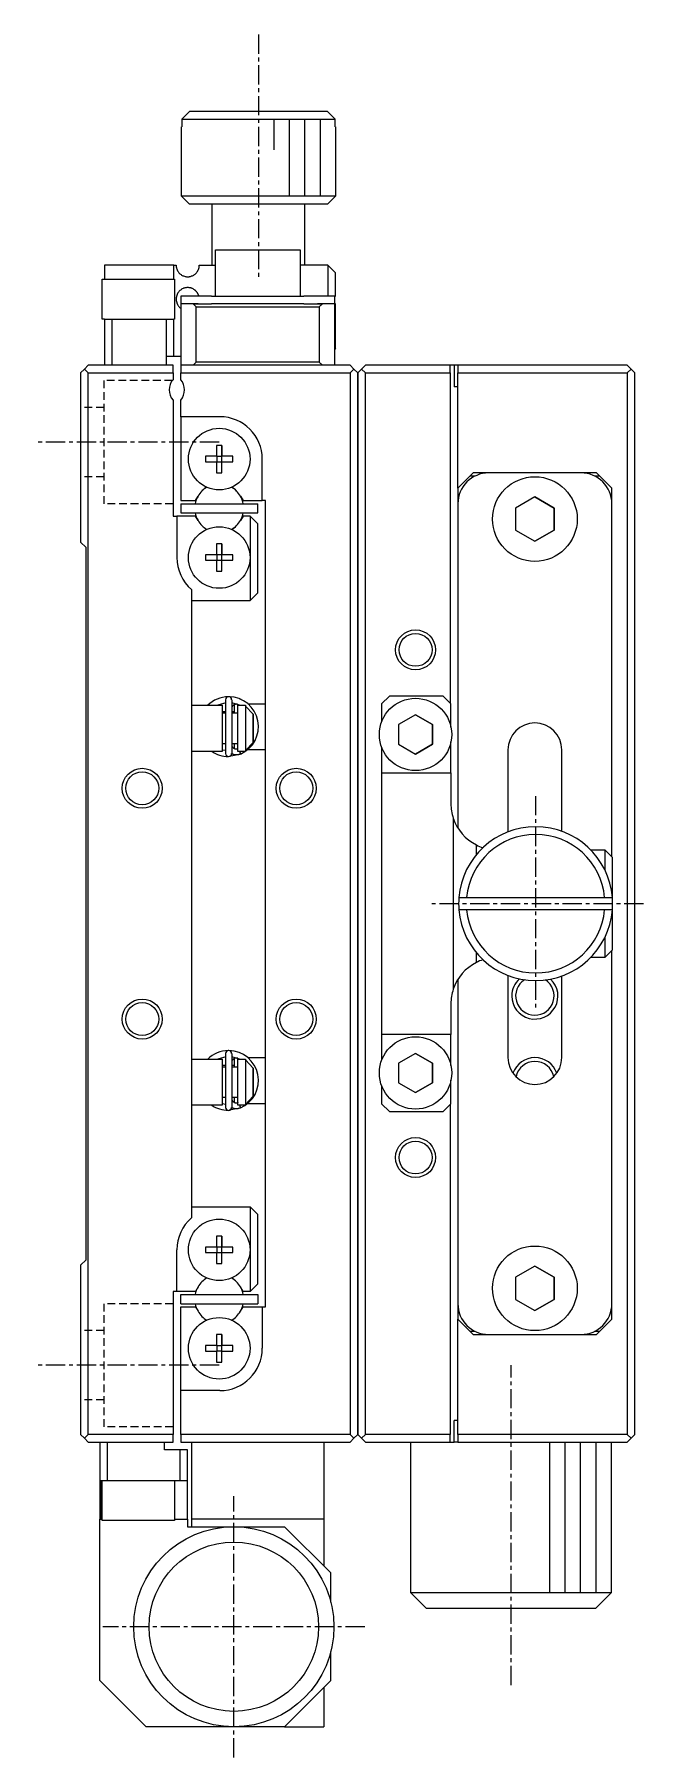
# Model space of a CAD drawing. Extents: x -21 to 335, y 10 to 258.
# Drawn here: x 107.4 to 146.9, y 93.5 to 205.5 of the extents above; entities that cross this region are included whole.
import ezdxf

# ---------------------------------------------------------------- set-up
doc = ezdxf.new("R2010")
doc.units = 0
doc.linetypes.add('CENTER', pattern=[2, 1.25, -0.25, 0.25, -0.25])
doc.linetypes.add('DASHED', pattern=[0.75, 0.5, -0.25])
doc.layers.get('0').update_dxf_attribs({"linetype": 'CONTINUOUS'})
doc.layers.add('CENTER', color=1, linetype='CENTER')

msp = doc.modelspace()

# ---------------------------------------------------------------- linework, layer by layer
at = {"color": 7, "linetype": 'CONTINUOUS'}
for p, q in [((117.43, 200.5), (116.93, 200)), ((126.4, 200.5), (117.43, 200.5)), ((126.9, 200), (126.4, 200.5)), ((116.93, 199.5), (116.91, 199.5)), ((116.91, 195), (116.91, 199.5)), ((116.93, 200), (126.9, 200)), ((116.93, 200), (116.93, 199.5)), ((126.9, 199.5), (126.9, 200)), ((126.91, 199.5), (126.9, 199.5)), ((126.91, 199.5), (126.91, 195)), ((126.91, 195), (116.91, 195)), ((117.41, 194.5), (116.91, 195)), ((126.91, 195), (126.41, 194.5)), ((117.41, 194.5), (126.41, 194.5)), ((118.91, 190.5), (118.91, 194.5)), ((124.91, 194.5), (124.91, 190.5)), ((116.41, 190.5), (111.91, 190.5)), ((111.91, 190.5), (111.91, 189.6)), ((116.41, 189.6), (116.41, 190.5)), ((116.41, 190.5), (116.56, 190.5)), ((116.56, 190.5), (116.56, 190.49)), ((116.56, 190.49), (116.57, 190.48)), ((116.57, 190.48), (116.57, 190.46)), ((116.57, 190.46), (116.57, 190.45)), ((116.57, 190.45), (116.57, 190.44)), ((116.57, 190.44), (116.57, 190.43)), ((116.57, 190.43), (116.57, 190.42)), ((116.57, 190.42), (116.57, 190.41)), ((116.57, 190.41), (116.57, 190.39)), ((118.06, 190.5), (119.11, 190.5)), ((118.06, 190.47), (118.06, 190.5)), ((118.06, 190.43), (118.06, 190.47)), ((118.06, 190.4), (118.06, 190.43)), ((119.11, 191.5), (124.61, 191.5)), ((119.11, 188.5), (119.11, 191.5)), ((124.61, 191.5), (124.61, 188.5)), ((126.41, 190.5), (124.61, 190.5)), ((126.41, 190.5), (126.91, 190)), ((126.41, 190.5), (126.41, 188.5)), ((111.76, 189.6), (116.46, 189.6)), ((111.76, 187), (111.76, 189.6)), ((116.46, 189.6), (116.46, 187)), ((116.57, 190.39), (116.57, 190.38)), ((116.57, 190.38), (116.58, 190.36)), ((116.58, 190.36), (116.58, 190.35)), ((116.58, 190.35), (116.58, 190.33)), ((116.58, 190.33), (116.59, 190.31)), ((116.59, 190.31), (116.59, 190.3)), ((116.59, 190.3), (116.6, 190.27)), ((116.6, 190.27), (116.61, 190.25)), ((116.61, 190.25), (116.62, 190.23)), ((116.62, 190.23), (116.62, 190.21)), ((116.62, 190.21), (116.64, 190.18)), ((116.64, 190.18), (116.65, 190.15)), ((116.65, 190.15), (116.66, 190.13)), ((116.66, 190.13), (116.69, 190.09)), ((116.69, 190.09), (116.72, 190.05)), ((116.72, 190.05), (116.74, 190.01)), ((116.74, 190.01), (116.77, 189.98)), ((116.77, 189.98), (116.81, 189.95)), ((116.81, 189.95), (116.84, 189.92)), ((116.84, 189.92), (116.88, 189.89)), ((116.88, 189.89), (116.92, 189.86)), ((116.92, 189.86), (116.96, 189.84)), ((116.96, 189.84), (117, 189.82)), ((117, 189.82), (117.05, 189.8)), ((117.05, 189.8), (117.1, 189.78)), ((117.1, 189.78), (117.15, 189.77)), ((117.15, 189.77), (117.2, 189.76)), ((117.2, 189.76), (117.24, 189.75)), ((117.24, 189.75), (117.28, 189.75)), ((117.28, 189.75), (117.31, 189.75)), ((117.31, 189.75), (117.35, 189.75)), ((117.35, 189.75), (117.4, 189.75)), ((117.4, 189.75), (117.44, 189.76)), ((117.44, 189.76), (117.47, 189.77)), ((117.47, 189.77), (117.5, 189.77)), ((117.5, 189.77), (117.53, 189.78)), ((117.53, 189.78), (117.55, 189.79)), ((117.55, 189.79), (117.57, 189.8)), ((117.57, 189.8), (117.6, 189.81)), ((117.6, 189.81), (117.63, 189.82)), ((117.63, 189.82), (117.66, 189.83)), ((117.66, 189.83), (117.68, 189.85)), ((117.68, 189.85), (117.71, 189.86)), ((117.71, 189.86), (117.74, 189.88)), ((117.74, 189.88), (117.76, 189.9)), ((117.76, 189.9), (117.79, 189.92)), ((117.79, 189.92), (117.81, 189.94)), ((117.81, 189.94), (117.83, 189.95)), ((117.83, 189.95), (117.85, 189.97)), ((117.85, 189.97), (117.87, 189.99)), ((117.87, 189.99), (117.89, 190.01)), ((117.89, 190.01), (117.91, 190.04)), ((117.91, 190.04), (117.93, 190.07)), ((117.93, 190.07), (117.94, 190.09)), ((117.94, 190.09), (117.96, 190.11)), ((117.96, 190.11), (117.97, 190.13)), ((117.97, 190.13), (117.98, 190.15)), ((117.98, 190.15), (117.99, 190.17)), ((117.99, 190.17), (118, 190.19)), ((118, 190.19), (118.01, 190.22)), ((118.01, 190.22), (118.02, 190.24)), ((118.02, 190.24), (118.03, 190.27)), ((118.03, 190.27), (118.04, 190.29)), ((118.04, 190.32), (118.05, 190.34)), ((118.04, 190.29), (118.04, 190.32)), ((118.05, 190.36), (118.06, 190.4)), ((118.05, 190.34), (118.05, 190.36)), ((126.91, 188.5), (126.91, 190)), ((116.57, 188.32), (116.56, 188.31)), ((116.56, 188.31), (116.56, 188.3)), ((116.56, 188.3), (116.56, 188.29)), ((116.56, 188.29), (116.57, 188.28)), ((116.58, 188.43), (116.57, 188.41)), ((116.57, 188.41), (116.57, 188.4)), ((116.57, 188.4), (116.57, 188.38)), ((116.57, 188.38), (116.57, 188.37)), ((116.57, 188.37), (116.57, 188.36)), ((116.57, 188.36), (116.57, 188.35)), ((116.57, 188.35), (116.57, 188.34)), ((116.57, 188.34), (116.57, 188.32)), ((116.57, 188.28), (116.57, 188.26)), ((116.57, 188.26), (116.57, 188.25)), ((116.57, 188.25), (116.57, 188.24)), ((116.57, 188.24), (116.57, 188.22)), ((116.57, 188.22), (116.57, 188.21)), ((116.57, 188.21), (116.57, 188.2)), ((116.57, 188.2), (116.57, 188.18)), ((116.57, 188.18), (116.58, 188.16)), ((116.59, 188.48), (116.58, 188.47)), ((116.58, 188.47), (116.58, 188.45)), ((116.58, 188.45), (116.58, 188.44)), ((116.58, 188.44), (116.58, 188.43)), ((116.6, 188.52), (116.59, 188.5)), ((116.59, 188.5), (116.59, 188.48)), ((116.61, 188.55), (116.6, 188.52)), ((116.62, 188.57), (116.61, 188.55)), ((116.63, 188.61), (116.62, 188.59)), ((116.62, 188.59), (116.62, 188.57)), ((116.65, 188.64), (116.63, 188.61)), ((116.66, 188.67), (116.65, 188.64)), ((116.68, 188.7), (116.66, 188.67)), ((116.7, 188.73), (116.68, 188.7)), ((116.73, 188.77), (116.7, 188.73)), ((116.77, 188.81), (116.73, 188.77)), ((116.8, 188.85), (116.77, 188.81)), ((116.84, 188.88), (116.8, 188.85)), ((116.88, 188.91), (116.84, 188.88)), ((116.86, 188.5), (116.86, 188)), ((118.86, 188.5), (116.86, 188.5)), ((116.92, 188.94), (116.88, 188.91)), ((116.96, 188.96), (116.92, 188.94)), ((117.01, 188.99), (116.96, 188.96)), ((117.05, 189), (117.01, 188.99)), ((117.09, 189.01), (117.05, 189)), ((117.13, 189.03), (117.09, 189.01)), ((117.17, 189.04), (117.13, 189.03)), ((117.21, 189.04), (117.17, 189.04)), ((117.25, 189.05), (117.21, 189.04)), ((117.29, 189.05), (117.25, 189.05)), ((117.34, 189.05), (117.29, 189.05)), ((117.37, 189.05), (117.34, 189.05)), ((117.4, 189.04), (117.37, 189.05)), ((117.44, 189.04), (117.4, 189.04)), ((117.48, 189.03), (117.44, 189.04)), ((117.51, 189.02), (117.48, 189.03)), ((117.55, 189.01), (117.51, 189.02)), ((117.58, 189), (117.55, 189.01)), ((117.61, 188.99), (117.58, 189)), ((117.63, 188.98), (117.61, 188.99)), ((117.66, 188.97), (117.63, 188.98)), ((117.69, 188.95), (117.66, 188.97)), ((117.72, 188.93), (117.69, 188.95)), ((117.75, 188.91), (117.72, 188.93)), ((117.77, 188.89), (117.75, 188.91)), ((117.79, 188.88), (117.77, 188.89)), ((117.81, 188.86), (117.79, 188.88)), ((117.83, 188.84), (117.81, 188.86)), ((117.85, 188.83), (117.83, 188.84)), ((117.87, 188.8), (117.85, 188.83)), ((117.9, 188.77), (117.87, 188.8)), ((117.91, 188.75), (117.9, 188.77)), ((117.93, 188.73), (117.91, 188.75)), ((117.94, 188.71), (117.93, 188.73)), ((117.96, 188.69), (117.94, 188.71)), ((117.97, 188.67), (117.96, 188.69)), ((117.98, 188.64), (117.97, 188.67)), ((117.99, 188.62), (117.98, 188.64)), ((118, 188.6), (117.99, 188.62)), ((118.01, 188.58), (118, 188.6)), ((118.02, 188.55), (118.01, 188.58)), ((118.03, 188.53), (118.02, 188.55)), ((118.04, 188.5), (118.03, 188.53)), ((118.86, 188.5), (124.86, 188.5)), ((126.86, 188.5), (124.86, 188.5)), ((126.86, 188), (126.86, 188.5)), ((126.86, 188.5), (126.91, 188.5)), ((116.58, 188.16), (116.58, 188.14)), ((116.58, 188.14), (116.59, 188.12)), ((116.59, 188.12), (116.59, 188.1)), ((116.59, 188.1), (116.6, 188.09)), ((116.6, 188.09), (116.6, 188.06)), ((116.6, 188.06), (116.61, 188.04)), ((116.61, 188.04), (116.62, 188.01)), ((116.62, 188.01), (116.63, 187.99)), ((116.63, 187.99), (116.65, 187.96)), ((116.65, 187.96), (116.66, 187.94)), ((116.66, 187.94), (116.68, 187.91)), ((116.68, 187.91), (116.7, 187.88)), ((116.7, 187.88), (116.72, 187.84)), ((116.72, 187.84), (116.76, 187.8)), ((116.76, 187.8), (116.79, 187.76)), ((116.79, 187.76), (116.83, 187.73)), ((116.83, 187.73), (116.86, 187.7)), ((117.66, 188), (116.86, 188)), ((116.86, 188), (116.86, 184)), ((117.99, 188), (117.66, 188)), ((117.66, 188), (117.86, 187.8)), ((117.66, 188), (118, 188)), ((117.86, 187.8), (125.86, 187.8)), ((117.86, 184.2), (117.86, 187.8)), ((118, 188), (118.86, 188)), ((124.86, 188), (118.86, 188)), ((124.86, 188), (125.74, 188)), ((126.06, 188), (125.74, 188)), ((125.74, 188), (126.06, 188)), ((125.86, 187.8), (126.06, 188)), ((125.86, 187.8), (125.86, 184.2)), ((126.86, 188), (126.06, 188)), ((126.86, 184), (126.86, 188)), ((126.91, 188), (126.86, 188)), ((126.91, 185.1), (126.91, 188)), ((111.91, 187), (111.76, 187)), ((111.91, 187), (112.41, 187)), ((111.91, 187), (111.91, 184)), ((112.41, 187), (115.91, 187)), ((112.41, 184), (112.41, 187)), ((115.91, 187), (115.91, 184.6)), ((115.91, 187), (116.41, 187)), ((116.46, 187), (116.41, 187)), ((116.41, 184.6), (116.41, 187)), ((126.91, 185.1), (126.86, 185.05)), ((110.36, 183.5), (110.61, 183.75)), ((110.86, 184), (110.61, 183.75)), ((110.61, 183.75), (110.86, 183.5)), ((116.36, 184), (110.86, 184)), ((115.91, 184.6), (115.91, 184)), ((115.91, 184.6), (116.41, 184.6)), ((116.36, 183.5), (116.36, 184)), ((116.41, 184.6), (116.86, 184.6)), ((127.86, 184), (116.86, 184)), ((116.86, 184), (116.86, 183.5)), ((117.86, 184.2), (117.66, 184)), ((125.86, 184.2), (117.86, 184.2)), ((126.06, 184), (125.86, 184.2)), ((128.11, 183.75), (127.86, 184)), ((127.86, 183.5), (128.11, 183.75)), ((128.11, 183.75), (128.36, 183.5)), ((128.61, 183.75), (128.36, 183.5)), ((128.86, 184), (128.61, 183.75)), ((128.61, 183.75), (128.86, 183.5)), ((134.36, 184), (128.86, 184)), ((134.36, 183.5), (134.36, 184)), ((134.61, 184), (134.36, 184)), ((134.61, 184), (134.61, 182.6)), ((134.86, 184), (134.61, 184)), ((145.86, 184), (134.86, 184)), ((134.86, 184), (134.86, 183.5)), ((146.11, 183.75), (145.86, 184)), ((145.86, 183.5), (146.11, 183.75)), ((146.36, 183.5), (146.11, 183.75)), ((110.36, 183.5), (110.36, 172.5)), ((110.86, 183.5), (116.36, 183.5)), ((110.86, 114.5), (110.86, 183.5)), ((116.36, 183.5), (116.36, 183.06)), ((116.86, 183.5), (127.86, 183.5)), ((116.86, 183.06), (116.86, 183.5)), ((127.86, 183.5), (127.86, 114.5)), ((128.36, 114.5), (128.36, 183.5)), ((128.36, 183.5), (128.36, 114.5)), ((128.86, 114.5), (128.86, 183.5)), ((128.86, 183.5), (134.36, 183.5)), ((134.36, 183.5), (134.36, 162.05)), ((134.86, 182.6), (134.61, 182.6)), ((134.86, 183.5), (145.86, 183.5)), ((134.86, 176), (134.86, 183.5)), ((145.86, 183.5), (145.86, 114.5)), ((146.36, 114.5), (146.36, 183.5)), ((116.36, 181.74), (116.36, 174.2)), ((116.86, 180.65), (116.86, 181.74)), ((119.41, 180.65), (116.86, 180.65)), ((116.86, 180.65), (116.86, 175.2)), ((118.48, 178.08), (118.48, 177.72)), ((119.18, 178.08), (118.48, 178.08)), ((119.18, 178.79), (119.18, 178.08)), ((119.54, 178.79), (119.18, 178.79)), ((119.2, 178.07), (119.18, 178.08)), ((119.53, 178.07), (119.54, 178.08)), ((119.54, 178.08), (119.54, 178.79)), ((119.54, 178.79), (119.54, 178.08)), ((120.25, 178.08), (119.54, 178.08)), ((120.25, 177.72), (120.25, 178.08)), ((118.48, 177.72), (119.18, 177.72)), ((119.2, 177.73), (119.18, 177.72)), ((119.18, 177.72), (119.18, 177.01)), ((119.18, 177.01), (119.54, 177.01)), ((119.2, 178.07), (119.2, 177.73)), ((119.53, 178.07), (119.2, 178.07)), ((119.2, 177.73), (119.53, 177.73)), ((119.53, 177.73), (119.53, 178.07)), ((119.53, 177.73), (119.54, 177.72)), ((119.54, 177.72), (120.25, 177.72)), ((119.54, 177.01), (119.54, 177.72)), ((119.54, 177.01), (119.54, 177.72)), ((122.16, 175.2), (122.16, 177.9)), ((135.86, 177), (135.66, 176.8)), ((136.86, 177), (135.86, 177)), ((142.86, 177), (136.86, 177)), ((143.86, 177), (142.86, 177)), ((144.06, 176.8), (143.86, 177)), ((134.86, 176), (135.66, 176.8)), ((134.86, 176), (134.86, 175)), ((135.66, 176.8), (135.99, 176.8)), ((143.74, 176.8), (144.06, 176.8)), ((144.06, 176.8), (144.86, 176)), ((144.86, 175), (144.86, 176)), ((116.86, 175.2), (117.82, 175.2)), ((116.86, 175), (121.86, 175)), ((116.86, 175), (116.86, 174.4)), ((117.82, 175.2), (117.99, 175.49)), ((120.74, 175.49), (120.91, 175.2)), ((120.91, 175.2), (122.16, 175.2)), ((121.86, 174.4), (121.86, 175)), ((122.36, 175.2), (122.16, 175.2)), ((122.36, 122.8), (122.36, 175.2)), ((134.86, 175), (134.86, 153.92)), ((139.86, 175.44), (138.61, 174.72)), ((138.61, 174.72), (138.61, 173.28)), ((141.11, 174.72), (139.86, 175.44)), ((139.86, 175.44), (141.11, 174.72)), ((141.11, 173.28), (141.11, 174.72)), ((141.11, 174.72), (141.11, 173.28)), ((144.86, 152.05), (144.86, 175)), ((116.36, 174.2), (116.61, 174.2)), ((116.61, 174.2), (116.61, 171.5)), ((117.82, 174.2), (116.61, 174.2)), ((116.86, 174.4), (121.86, 174.4)), ((117.99, 173.91), (117.82, 174.2)), ((120.91, 174.2), (120.74, 173.91)), ((121.36, 174.2), (120.91, 174.2)), ((121.86, 173.7), (121.36, 174.2)), ((121.36, 174.2), (121.36, 171.5)), ((121.86, 169.2), (121.86, 173.7)), ((110.71, 172.15), (110.36, 172.5)), ((138.61, 173.28), (139.86, 172.56)), ((139.86, 172.56), (141.11, 173.28)), ((141.11, 173.28), (139.86, 172.56)), ((110.71, 125.85), (110.71, 172.15)), ((118.48, 171.68), (118.48, 171.32)), ((119.18, 171.68), (118.48, 171.68)), ((119.18, 172.39), (119.18, 171.68)), ((119.54, 172.39), (119.18, 172.39)), ((119.2, 171.67), (119.18, 171.68)), ((119.2, 171.67), (119.2, 171.33)), ((119.53, 171.67), (119.2, 171.67)), ((119.53, 171.67), (119.54, 171.68)), ((119.53, 171.33), (119.53, 171.67)), ((119.54, 171.68), (119.54, 172.39)), ((119.54, 172.39), (119.54, 171.68)), ((120.25, 171.68), (119.54, 171.68)), ((120.25, 171.32), (120.25, 171.68)), ((121.36, 171.5), (121.36, 168.7)), ((118.48, 171.32), (119.18, 171.32)), ((119.2, 171.33), (119.18, 171.32)), ((119.18, 171.32), (119.18, 170.61)), ((119.18, 170.61), (119.54, 170.61)), ((119.2, 171.33), (119.53, 171.33)), ((119.53, 171.33), (119.54, 171.32)), ((119.54, 171.32), (120.25, 171.32)), ((119.54, 170.61), (119.54, 171.32)), ((119.54, 170.61), (119.54, 171.32)), ((117.56, 169.42), (117.56, 161.47)), ((121.36, 168.7), (121.86, 169.2)), ((117.56, 168.7), (121.36, 168.7)), ((130.41, 162.5), (129.91, 162)), ((133.91, 162.5), (130.41, 162.5)), ((134.41, 162), (133.91, 162.5)), ((117.56, 161.9), (119.56, 161.9)), ((117.56, 161.47), (117.56, 159.32)), ((119.78, 162.05), (119.27, 161.9)), ((119.36, 161.94), (119.36, 161.9)), ((119.56, 161.9), (119.56, 161.4)), ((119.56, 161.9), (119.56, 158.9)), ((119.56, 161.5), (119.78, 161.5)), ((119.56, 161.4), (119.56, 159.4)), ((119.56, 161.4), (119.56, 159.4)), ((119.56, 161.4), (119.78, 161.4)), ((119.78, 158.76), (119.78, 162.26)), ((120.17, 162.26), (120.17, 158.76)), ((120.67, 161.9), (120.17, 162.05)), ((120.18, 161.74), (120.17, 161.72)), ((120.17, 161.72), (120.17, 161.71)), ((120.17, 161.71), (120.17, 161.7)), ((120.17, 161.7), (120.17, 161.68)), ((120.17, 161.68), (120.17, 161.67)), ((120.17, 161.67), (120.17, 161.66)), ((120.17, 161.5), (120.36, 161.5)), ((120.17, 161.4), (120.56, 161.4)), ((120.19, 161.77), (120.18, 161.75)), ((120.18, 161.75), (120.18, 161.74)), ((120.2, 161.8), (120.19, 161.78)), ((120.19, 161.78), (120.19, 161.77)), ((120.21, 161.81), (120.2, 161.8)), ((120.22, 161.83), (120.21, 161.82)), ((120.21, 161.82), (120.21, 161.81)), ((120.23, 161.85), (120.22, 161.83)), ((120.24, 161.86), (120.23, 161.85)), ((120.25, 161.87), (120.24, 161.86)), ((120.26, 161.88), (120.25, 161.87)), ((120.27, 161.89), (120.26, 161.88)), ((120.28, 161.9), (120.27, 161.89)), ((120.3, 161.91), (120.28, 161.9)), ((120.31, 161.92), (120.3, 161.91)), ((120.32, 161.93), (120.31, 161.92)), ((120.33, 161.93), (120.32, 161.93)), ((120.35, 161.94), (120.33, 161.93)), ((120.36, 161.94), (120.35, 161.94)), ((120.36, 161.4), (120.36, 161.95)), ((120.38, 161.95), (120.36, 161.94)), ((120.39, 161.95), (120.38, 161.95)), ((120.41, 161.96), (120.39, 161.95)), ((120.42, 161.96), (120.41, 161.96)), ((120.44, 161.96), (120.42, 161.96)), ((120.45, 161.96), (120.44, 161.96)), ((120.47, 161.96), (120.45, 161.96)), ((120.48, 161.96), (120.47, 161.96)), ((120.5, 161.96), (120.48, 161.96)), ((120.51, 161.96), (120.5, 161.96)), ((120.53, 161.96), (120.51, 161.96)), ((120.54, 161.95), (120.53, 161.96)), ((120.55, 161.95), (120.54, 161.95)), ((120.57, 161.95), (120.55, 161.95)), ((120.56, 158.9), (120.56, 161.9)), ((120.56, 161.9), (121.06, 161.9)), ((120.58, 161.94), (120.57, 161.95)), ((120.58, 161.94), (120.58, 161.94)), ((120.68, 162.32), (120.74, 162.3)), ((120.74, 162.3), (120.75, 162.29)), ((120.74, 162.29), (120.75, 162.29)), ((121.06, 161.9), (121.06, 161.85)), ((121.06, 161.85), (121.06, 158.95)), ((121.56, 161.32), (121.06, 161.85)), ((121.22, 162), (122.36, 162)), ((121.56, 159.48), (121.56, 161.32)), ((121.56, 161.32), (121.56, 159.48)), ((129.91, 162), (129.91, 160.83)), ((134.41, 160.48), (134.41, 162)), ((132.11, 161.27), (131.01, 160.64)), ((131.01, 160.64), (131.01, 159.36)), ((133.21, 160.64), (132.11, 161.27)), ((132.11, 161.27), (133.21, 160.64)), ((133.21, 159.36), (133.21, 160.64)), ((133.21, 160.64), (133.21, 159.36)), ((117.56, 159.32), (117.56, 138.47)), ((119.56, 159.4), (119.56, 158.9)), ((119.78, 159.4), (119.56, 159.4)), ((120.56, 159.4), (120.17, 159.4)), ((120.17, 159.36), (120.17, 159.35)), ((120.17, 159.35), (120.17, 159.33)), ((120.17, 159.33), (120.17, 159.32)), ((120.17, 159.32), (120.17, 159.3)), ((120.17, 159.3), (120.18, 159.29)), ((120.18, 159.29), (120.18, 159.27)), ((120.18, 159.27), (120.18, 159.26)), ((120.18, 159.26), (120.19, 159.25)), ((120.19, 159.25), (120.19, 159.23)), ((120.19, 159.23), (120.2, 159.22)), ((120.2, 159.22), (120.21, 159.2)), ((120.21, 159.2), (120.22, 159.19)), ((120.22, 159.19), (120.23, 159.18)), ((120.23, 159.18), (120.23, 159.17)), ((120.23, 159.17), (120.24, 159.16)), ((120.24, 159.16), (120.25, 159.15)), ((120.25, 159.15), (120.27, 159.14)), ((120.27, 159.14), (120.28, 159.13)), ((120.28, 159.13), (120.29, 159.12)), ((120.29, 159.12), (120.3, 159.11)), ((120.3, 159.11), (120.31, 159.1)), ((120.31, 159.1), (120.33, 159.09)), ((120.33, 159.09), (120.34, 159.08)), ((120.34, 159.08), (120.35, 159.08)), ((120.35, 159.08), (120.37, 159.07)), ((120.36, 159.07), (120.36, 159.4)), ((120.37, 159.07), (120.38, 159.07)), ((120.38, 159.07), (120.4, 159.06)), ((120.4, 159.06), (120.41, 159.06)), ((120.41, 159.06), (120.43, 159.06)), ((120.43, 159.06), (120.44, 159.06)), ((120.44, 159.06), (120.46, 159.06)), ((120.46, 159.06), (120.47, 159.06)), ((120.47, 159.06), (120.49, 159.06)), ((120.49, 159.06), (120.5, 159.06)), ((120.5, 159.06), (120.52, 159.06)), ((120.52, 159.06), (120.53, 159.06)), ((120.53, 159.06), (120.55, 159.07)), ((120.55, 159.07), (120.56, 159.07)), ((120.56, 159.07), (120.56, 159.07)), ((120.59, 159.08), (120.6, 159.09)), ((121.06, 158.95), (121.56, 159.48)), ((129.91, 159.17), (129.91, 157.5)), ((131.01, 159.36), (132.11, 158.73)), ((132.11, 158.73), (133.21, 159.36)), ((133.21, 159.36), (132.11, 158.73)), ((134.41, 157.5), (134.41, 159.52)), ((119.56, 158.9), (117.56, 158.9)), ((119.56, 159.01), (119.78, 158.97)), ((120.69, 158.7), (120, 158.57)), ((120.17, 158.73), (120.16, 158.74)), ((120.2, 158.72), (120.17, 158.73)), ((120.24, 158.71), (120.2, 158.72)), ((120.27, 158.7), (120.24, 158.71)), ((120.3, 158.69), (120.27, 158.7)), ((120.34, 158.68), (120.3, 158.69)), ((120.37, 158.67), (120.34, 158.68)), ((120.4, 158.67), (120.37, 158.67)), ((120.44, 158.67), (120.4, 158.67)), ((120.47, 158.67), (120.44, 158.67)), ((120.51, 158.67), (120.47, 158.67)), ((120.54, 158.67), (120.51, 158.67)), ((120.57, 158.67), (120.54, 158.67)), ((121.06, 158.9), (120.56, 158.9)), ((120.61, 158.68), (120.57, 158.67)), ((120.64, 158.69), (120.61, 158.68)), ((120.67, 158.7), (120.64, 158.69)), ((120.71, 158.71), (120.67, 158.7)), ((120.69, 158.9), (120.69, 158.89)), ((120.69, 158.89), (120.7, 158.87)), ((120.75, 158.73), (120.7, 158.9)), ((120.7, 158.87), (120.7, 158.86)), ((120.7, 158.86), (120.71, 158.84)), ((120.71, 158.84), (120.71, 158.83)), ((120.71, 158.83), (120.72, 158.82)), ((120.74, 158.72), (120.71, 158.71)), ((120.72, 158.82), (120.72, 158.8)), ((120.72, 158.8), (120.73, 158.79)), ((120.73, 158.79), (120.73, 158.78)), ((120.73, 158.78), (120.73, 158.77)), ((120.73, 158.77), (120.74, 158.76)), ((120.74, 158.76), (120.74, 158.75)), ((120.74, 158.75), (120.74, 158.74)), ((120.77, 158.74), (120.74, 158.72)), ((120.74, 158.74), (120.74, 158.74)), ((120.74, 158.74), (120.74, 158.73)), ((120.74, 158.73), (120.74, 158.73)), ((120.74, 158.73), (120.74, 158.72)), ((120.74, 158.73), (120.74, 158.73)), ((121.06, 158.95), (121.06, 158.9)), ((122.36, 159), (121.2, 159)), ((138.11, 159), (138.11, 153.66)), ((141.61, 153.7), (141.61, 159)), ((129.91, 157.5), (134.41, 157.5)), ((129.91, 157.5), (129.91, 140.5)), ((134.41, 157.5), (134.41, 155.5)), ((134.56, 154.56), (134.56, 143.44)), ((136.06, 152.19), (136.06, 152.82)), ((143.49, 152.5), (144.41, 152.5)), ((144.41, 152.5), (144.41, 151.18)), ((144.91, 152), (144.41, 152.5)), ((144.91, 149), (144.91, 152)), ((134.93, 149.4), (135.43, 149.4)), ((135.43, 149.4), (144.4, 149.4)), ((144.4, 149.4), (144.9, 149.4)), ((144.91, 146), (144.91, 149)), ((135.43, 148.6), (134.93, 148.6)), ((144.4, 148.6), (135.43, 148.6)), ((144.9, 148.6), (144.4, 148.6)), ((144.41, 146.82), (144.41, 145.5)), ((136.06, 145.18), (136.06, 145.81)), ((144.41, 145.5), (144.91, 146)), ((144.86, 123), (144.86, 145.95)), ((144.41, 145.5), (143.49, 145.5)), ((134.86, 144.08), (134.86, 123)), ((138.11, 144.34), (138.11, 139)), ((141.61, 139), (141.61, 144.3)), ((134.41, 142.5), (134.41, 140.5)), ((134.41, 140.5), (129.91, 140.5)), ((129.91, 140.5), (129.91, 138.83)), ((134.41, 138.48), (134.41, 140.5)), ((117.56, 138.9), (119.56, 138.9)), ((119.78, 139.05), (119.27, 138.9)), ((119.36, 138.94), (119.36, 138.9)), ((119.56, 138.9), (119.56, 138.4)), ((119.56, 138.9), (119.56, 135.9)), ((119.78, 135.76), (119.78, 139.26)), ((120.17, 139.26), (120.17, 135.76)), ((120.67, 138.9), (120.17, 139.05)), ((120.26, 138.88), (120.25, 138.87)), ((120.27, 138.89), (120.26, 138.88)), ((120.28, 138.9), (120.27, 138.89)), ((120.3, 138.91), (120.28, 138.9)), ((120.31, 138.92), (120.3, 138.91)), ((120.32, 138.93), (120.31, 138.92)), ((120.33, 138.93), (120.32, 138.93)), ((120.35, 138.94), (120.33, 138.93)), ((120.36, 138.94), (120.35, 138.94)), ((120.36, 138.4), (120.36, 138.95)), ((120.38, 138.95), (120.36, 138.94)), ((120.39, 138.95), (120.38, 138.95)), ((120.41, 138.96), (120.39, 138.95)), ((120.42, 138.96), (120.41, 138.96)), ((120.44, 138.96), (120.42, 138.96)), ((120.45, 138.96), (120.44, 138.96)), ((120.47, 138.96), (120.45, 138.96)), ((120.48, 138.96), (120.47, 138.96)), ((120.5, 138.96), (120.48, 138.96)), ((120.51, 138.96), (120.5, 138.96)), ((120.53, 138.96), (120.51, 138.96)), ((120.54, 138.95), (120.53, 138.96)), ((120.55, 138.95), (120.54, 138.95)), ((120.57, 138.95), (120.55, 138.95)), ((120.56, 135.9), (120.56, 138.9)), ((120.56, 138.9), (121.06, 138.9)), ((120.58, 138.94), (120.57, 138.95)), ((120.58, 138.94), (120.58, 138.94)), ((120.68, 139.32), (120.74, 139.3)), ((120.74, 139.3), (120.75, 139.29)), ((120.74, 139.29), (120.75, 139.29)), ((121.06, 138.9), (121.06, 138.85)), ((121.22, 139), (122.36, 139)), ((132.11, 139.27), (131.01, 138.64)), ((133.21, 138.64), (132.11, 139.27)), ((132.11, 139.27), (133.21, 138.64)), ((117.56, 138.47), (117.56, 136.32)), ((119.56, 138.5), (119.78, 138.5)), ((119.56, 138.4), (119.56, 136.4)), ((119.56, 138.4), (119.56, 136.4)), ((119.56, 138.4), (119.78, 138.4)), ((120.18, 138.74), (120.17, 138.72)), ((120.17, 138.72), (120.17, 138.71)), ((120.17, 138.71), (120.17, 138.7)), ((120.17, 138.7), (120.17, 138.68)), ((120.17, 138.68), (120.17, 138.67)), ((120.17, 138.67), (120.17, 138.66)), ((120.17, 138.5), (120.36, 138.5)), ((120.17, 138.4), (120.56, 138.4)), ((120.19, 138.77), (120.18, 138.75)), ((120.18, 138.75), (120.18, 138.74)), ((120.2, 138.8), (120.19, 138.78)), ((120.19, 138.78), (120.19, 138.77)), ((120.21, 138.81), (120.2, 138.8)), ((120.22, 138.83), (120.21, 138.82)), ((120.21, 138.82), (120.21, 138.81)), ((120.23, 138.85), (120.22, 138.83)), ((120.24, 138.86), (120.23, 138.85)), ((120.25, 138.87), (120.24, 138.86)), ((121.06, 138.85), (121.06, 135.95)), ((121.56, 138.32), (121.06, 138.85)), ((121.56, 136.48), (121.56, 138.32)), ((121.56, 138.32), (121.56, 136.48)), ((131.01, 138.64), (131.01, 137.36)), ((133.21, 137.36), (133.21, 138.64)), ((133.21, 138.64), (133.21, 137.36)), ((129.91, 137.17), (129.91, 136)), ((131.01, 137.36), (132.11, 136.73)), ((132.11, 136.73), (133.21, 137.36)), ((133.21, 137.36), (132.11, 136.73)), ((134.41, 136), (134.41, 137.52)), ((117.56, 136.32), (117.56, 128.58)), ((119.56, 135.9), (117.56, 135.9)), ((119.56, 136.4), (119.56, 135.9)), ((119.78, 136.4), (119.56, 136.4)), ((119.56, 136.01), (119.78, 135.97)), ((120.69, 135.7), (120, 135.57)), ((120.17, 135.73), (120.16, 135.74)), ((120.56, 136.4), (120.17, 136.4)), ((120.17, 136.36), (120.17, 136.35)), ((120.17, 136.35), (120.17, 136.33)), ((120.17, 136.33), (120.17, 136.32)), ((120.17, 136.32), (120.17, 136.3)), ((120.17, 136.3), (120.18, 136.29)), ((120.2, 135.72), (120.17, 135.73)), ((120.18, 136.29), (120.18, 136.27)), ((120.18, 136.27), (120.18, 136.26)), ((120.18, 136.26), (120.19, 136.25)), ((120.19, 136.25), (120.19, 136.23)), ((120.19, 136.23), (120.2, 136.22)), ((120.2, 136.22), (120.21, 136.2)), ((120.24, 135.71), (120.2, 135.72)), ((120.21, 136.2), (120.22, 136.19)), ((120.22, 136.19), (120.23, 136.18)), ((120.23, 136.18), (120.23, 136.17)), ((120.23, 136.17), (120.24, 136.16)), ((120.24, 136.16), (120.25, 136.15)), ((120.27, 135.7), (120.24, 135.71)), ((120.25, 136.15), (120.27, 136.14)), ((120.27, 136.14), (120.28, 136.13)), ((120.3, 135.69), (120.27, 135.7)), ((120.28, 136.13), (120.29, 136.12)), ((120.29, 136.12), (120.3, 136.11)), ((120.3, 136.11), (120.31, 136.1)), ((120.34, 135.68), (120.3, 135.69)), ((120.31, 136.1), (120.33, 136.09)), ((120.33, 136.09), (120.34, 136.08)), ((120.34, 136.08), (120.35, 136.08)), ((120.37, 135.67), (120.34, 135.68)), ((120.35, 136.08), (120.37, 136.07)), ((120.36, 136.07), (120.36, 136.4)), ((120.37, 136.07), (120.38, 136.07)), ((120.4, 135.67), (120.37, 135.67)), ((120.38, 136.07), (120.4, 136.06)), ((120.4, 136.06), (120.41, 136.06)), ((120.44, 135.67), (120.4, 135.67)), ((120.41, 136.06), (120.43, 136.06)), ((120.43, 136.06), (120.44, 136.06)), ((120.44, 136.06), (120.46, 136.06)), ((120.47, 135.67), (120.44, 135.67)), ((120.46, 136.06), (120.47, 136.06)), ((120.47, 136.06), (120.49, 136.06)), ((120.51, 135.67), (120.47, 135.67)), ((120.49, 136.06), (120.5, 136.06)), ((120.5, 136.06), (120.52, 136.06)), ((120.54, 135.67), (120.51, 135.67)), ((120.52, 136.06), (120.53, 136.06)), ((120.53, 136.06), (120.55, 136.07)), ((120.57, 135.67), (120.54, 135.67)), ((120.55, 136.07), (120.56, 136.07)), ((120.56, 136.07), (120.56, 136.07)), ((121.06, 135.9), (120.56, 135.9)), ((120.61, 135.68), (120.57, 135.67)), ((120.59, 136.08), (120.6, 136.09)), ((120.64, 135.69), (120.61, 135.68)), ((120.67, 135.7), (120.64, 135.69)), ((120.71, 135.71), (120.67, 135.7)), ((120.69, 135.9), (120.69, 135.89)), ((120.69, 135.89), (120.7, 135.87)), ((120.75, 135.73), (120.7, 135.9)), ((120.7, 135.87), (120.7, 135.86)), ((120.7, 135.86), (120.71, 135.84)), ((120.71, 135.84), (120.71, 135.83)), ((120.71, 135.83), (120.72, 135.82)), ((120.74, 135.72), (120.71, 135.71)), ((120.72, 135.82), (120.72, 135.8)), ((120.72, 135.8), (120.73, 135.79)), ((120.73, 135.79), (120.73, 135.78)), ((120.73, 135.78), (120.73, 135.77)), ((120.73, 135.77), (120.74, 135.76)), ((120.74, 135.76), (120.74, 135.75)), ((120.74, 135.75), (120.74, 135.74)), ((120.77, 135.74), (120.74, 135.73)), ((120.74, 135.74), (120.74, 135.74)), ((120.74, 135.74), (120.74, 135.73)), ((120.74, 135.73), (120.74, 135.73)), ((120.74, 135.73), (120.74, 135.72)), ((120.74, 135.73), (120.74, 135.73)), ((121.06, 135.95), (121.56, 136.48)), ((121.06, 135.95), (121.06, 135.9)), ((122.36, 136), (121.2, 136)), ((129.91, 136), (130.41, 135.5)), ((133.91, 135.5), (134.41, 136)), ((134.36, 135.95), (134.36, 114.5)), ((130.41, 135.5), (133.91, 135.5)), ((117.56, 129.3), (121.36, 129.3)), ((121.36, 129.3), (121.36, 126.5)), ((121.86, 128.8), (121.36, 129.3)), ((121.86, 124.3), (121.86, 128.8)), ((118.48, 126.68), (118.48, 126.32)), ((119.18, 126.68), (118.48, 126.68)), ((119.18, 127.39), (119.18, 126.68)), ((119.54, 127.39), (119.18, 127.39)), ((119.2, 126.67), (119.18, 126.68)), ((119.2, 126.67), (119.2, 126.33)), ((119.53, 126.67), (119.2, 126.67)), ((119.53, 126.67), (119.54, 126.68)), ((119.53, 126.33), (119.53, 126.67)), ((119.54, 126.68), (119.54, 127.39)), ((119.54, 127.39), (119.54, 126.68)), ((120.25, 126.68), (119.54, 126.68)), ((120.25, 126.32), (120.25, 126.68)), ((110.36, 125.5), (110.71, 125.85)), ((110.36, 125.5), (110.36, 114.5)), ((116.61, 123.8), (116.61, 126.5)), ((118.48, 126.32), (119.18, 126.32)), ((119.2, 126.33), (119.18, 126.32)), ((119.18, 126.32), (119.18, 125.61)), ((119.18, 125.61), (119.54, 125.61)), ((119.2, 126.33), (119.53, 126.33)), ((119.53, 126.33), (119.54, 126.32)), ((119.54, 126.32), (120.25, 126.32)), ((119.54, 125.61), (119.54, 126.32)), ((119.54, 125.61), (119.54, 126.32)), ((121.36, 126.5), (121.36, 123.8)), ((139.86, 125.44), (138.61, 124.72)), ((141.11, 124.72), (139.86, 125.44)), ((139.86, 125.44), (141.11, 124.72)), ((138.61, 124.72), (138.61, 123.28)), ((141.11, 123.28), (141.11, 124.72)), ((141.11, 124.72), (141.11, 123.28)), ((116.61, 123.8), (116.36, 123.8)), ((116.36, 123.8), (116.36, 114.5)), ((117.82, 123.8), (116.61, 123.8)), ((116.86, 123), (116.86, 123.6)), ((116.86, 123.6), (121.86, 123.6)), ((117.99, 124.09), (117.82, 123.8)), ((120.91, 123.8), (120.74, 124.09)), ((121.36, 123.8), (120.91, 123.8)), ((121.36, 123.8), (121.86, 124.3)), ((121.86, 123.6), (121.86, 123)), ((138.61, 123.28), (139.86, 122.56)), ((139.86, 122.56), (141.11, 123.28)), ((141.11, 123.28), (139.86, 122.56)), ((116.86, 123), (121.86, 123)), ((116.86, 122.8), (117.82, 122.8)), ((116.86, 117.35), (116.86, 122.8)), ((117.82, 122.8), (117.99, 122.51)), ((120.74, 122.51), (120.91, 122.8)), ((120.91, 122.8), (122.16, 122.8)), ((122.16, 122.8), (122.36, 122.8)), ((122.16, 122.8), (122.16, 120.1)), ((134.86, 123), (134.86, 122)), ((144.86, 122), (144.86, 123)), ((119.18, 120.99), (119.18, 120.28)), ((119.54, 120.99), (119.18, 120.99)), ((119.54, 120.28), (119.54, 120.99)), ((119.54, 120.99), (119.54, 120.28)), ((135.66, 121.2), (134.86, 122)), ((134.86, 114.5), (134.86, 122)), ((135.99, 121.2), (135.66, 121.2)), ((135.66, 121.2), (135.86, 121)), ((135.86, 121), (136.86, 121)), ((136.86, 121), (142.86, 121)), ((142.86, 121), (143.86, 121)), ((144.06, 121.2), (143.74, 121.2)), ((143.86, 121), (144.06, 121.2)), ((144.86, 122), (144.06, 121.2)), ((118.48, 120.28), (118.48, 119.92)), ((119.18, 120.28), (118.48, 120.28)), ((118.48, 119.92), (119.18, 119.92)), ((119.2, 120.27), (119.18, 120.28)), ((119.2, 119.93), (119.18, 119.92)), ((119.18, 119.92), (119.18, 119.21)), ((119.2, 120.27), (119.2, 119.93)), ((119.53, 120.27), (119.2, 120.27)), ((119.2, 119.93), (119.53, 119.93)), ((119.53, 120.27), (119.54, 120.28)), ((119.53, 119.93), (119.53, 120.27)), ((119.53, 119.93), (119.54, 119.92)), ((120.25, 120.28), (119.54, 120.28)), ((119.54, 119.92), (120.25, 119.92)), ((119.54, 119.21), (119.54, 119.92)), ((119.54, 119.21), (119.54, 119.92)), ((120.25, 119.92), (120.25, 120.28)), ((119.18, 119.21), (119.54, 119.21)), ((119.41, 117.35), (116.86, 117.35)), ((116.86, 114.5), (116.86, 117.35)), ((134.61, 114), (134.61, 115.4)), ((134.86, 115.4), (134.61, 115.4)), ((110.61, 114.25), (110.36, 114.5)), ((110.86, 114.5), (110.61, 114.25)), ((110.61, 114.25), (110.86, 114)), ((116.36, 114.5), (110.86, 114.5)), ((116.36, 114), (116.36, 114.5)), ((127.86, 114.5), (116.86, 114.5)), ((116.86, 114.5), (116.86, 114)), ((128.11, 114.25), (127.86, 114.5)), ((127.86, 114), (128.11, 114.25)), ((128.11, 114.25), (128.36, 114.5)), ((128.36, 114.5), (128.61, 114.25)), ((128.86, 114.5), (128.61, 114.25)), ((128.61, 114.25), (128.86, 114)), ((134.36, 114.5), (128.86, 114.5)), ((134.36, 114), (134.36, 114.5)), ((145.86, 114.5), (134.86, 114.5)), ((134.86, 114.5), (134.86, 114)), ((146.11, 114.25), (145.86, 114.5)), ((145.86, 114), (146.11, 114.25)), ((146.11, 114.25), (146.36, 114.5)), ((110.86, 114), (116.36, 114)), ((111.61, 114), (111.61, 111.5)), ((112.11, 111.5), (112.11, 114)), ((115.81, 113.5), (115.81, 114)), ((116.81, 113.5), (115.81, 113.5)), ((117.31, 113.5), (116.81, 113.5)), ((116.81, 113.5), (116.81, 111.5)), ((116.86, 114), (127.86, 114)), ((117.31, 111.5), (117.31, 113.5)), ((117.56, 114), (117.56, 109)), ((126.16, 114), (126.16, 109)), ((128.86, 114), (134.36, 114)), ((131.81, 104.2), (131.81, 114)), ((134.36, 114), (134.61, 114)), ((134.86, 114), (134.61, 114)), ((134.86, 114), (145.86, 114)), ((144.81, 114), (144.81, 104.2)), ((111.61, 111.5), (112.11, 111.5)), ((111.61, 111.5), (111.61, 109)), ((111.68, 109), (111.68, 111.5)), ((111.76, 108.9), (111.76, 111.5)), ((112.11, 111.5), (116.81, 111.5)), ((116.46, 111.5), (116.46, 108.9)), ((116.81, 111.5), (117.31, 111.5)), ((117.27, 111.5), (117.27, 109)), ((117.31, 109), (117.31, 111.5)), ((111.61, 109), (111.68, 109)), ((111.61, 98.5), (111.61, 109)), ((111.68, 109), (111.76, 109)), ((116.46, 108.9), (111.76, 108.9)), ((116.46, 109), (117.27, 109)), ((117.27, 109), (117.31, 109)), ((117.31, 109), (117.31, 108.5)), ((126.16, 109), (117.56, 109)), ((117.56, 109), (117.56, 108.5)), ((126.16, 109), (126.16, 105.95)), ((117.31, 108.5), (120.31, 108.5)), ((120.31, 108.5), (123.61, 108.5)), ((123.61, 108.5), (126.61, 105.5)), ((126.61, 103.6), (126.61, 105.5)), ((138.37, 104.2), (131.81, 104.2)), ((132.81, 103.2), (131.81, 104.2)), ((144.81, 104.2), (138.37, 104.2)), ((144.81, 104.2), (143.81, 103.2)), ((132.81, 103.2), (138.36, 103.2)), ((138.36, 103.2), (143.81, 103.2)), ((126.61, 98.5), (126.61, 100.4)), ((114.61, 95.5), (111.61, 98.5)), ((126.61, 98.5), (123.61, 95.5)), ((126.16, 98.05), (126.16, 95.5)), ((120.31, 95.5), (114.61, 95.5)), ((123.61, 95.5), (120.31, 95.5)), ((123.61, 95.5), (126.16, 95.5))]:
    msp.add_line(p, q, dxfattribs=at)
at = {"color": 3, "linetype": 'CONTINUOUS'}
for p, q in [((122.91, 200), (122.91, 198)), ((123.91, 200), (123.91, 195)), ((124.91, 200), (124.91, 195)), ((125.91, 200), (125.91, 195)), ((140.81, 114), (140.81, 104.2)), ((141.81, 114), (141.81, 104.2)), ((142.81, 114), (142.81, 104.2)), ((143.81, 114), (143.81, 104.2))]:
    msp.add_line(p, q, dxfattribs=at)
at = {"color": 3, "linetype": 'DASHED'}
for p, q in [((111.86, 183), (111.86, 175)), ((116.31, 183), (111.86, 183)), ((111.86, 181.25), (110.36, 181.25)), ((111.86, 176.75), (110.36, 176.75)), ((116.36, 175), (111.86, 175)), ((111.86, 123), (111.86, 115)), ((116.36, 123), (111.86, 123)), ((111.86, 121.25), (110.36, 121.25)), ((111.86, 116.75), (110.36, 116.75)), ((116.36, 115), (111.86, 115))]:
    msp.add_line(p, q, dxfattribs=at)
at = {"color": 7, "linetype": 'CONTINUOUS'}
for centre, radius in [((119.36, 177.9), 2), ((139.86, 174), 2.75), ((119.36, 171.5), 2), ((132.11, 165.5), 1.07), ((132.11, 160), 2.35), ((114.36, 156.5), 1.07), ((124.36, 156.5), 1.07), ((114.36, 141.5), 1.07), ((124.36, 141.5), 1.07), ((132.11, 138), 2.35), ((132.11, 132.5), 1.07), ((119.36, 126.5), 2), ((139.86, 124), 2.75), ((119.36, 120.1), 2), ((120.31, 102), 6.5), ((120.31, 102), 5.5)]:
    msp.add_circle(centre, radius, dxfattribs=at)
at = {"color": 3, "linetype": 'CONTINUOUS'}
for centre in [(132.11, 165.5), (114.36, 156.5), (124.36, 156.5), (114.36, 141.5), (124.36, 141.5), (132.11, 132.5)]:
    msp.add_circle(centre, 1.3, dxfattribs=at)
at = {"color": 7, "linetype": 'CONTINUOUS'}
for centre, radius, start, end in [((117.11, 182.4), 1, 138.5904, 221.4096), ((116.11, 182.4), 1, 318.5904, 41.4096), ((119.41, 177.9), 2.75, 0, 90), ((136.86, 175), 2, 90, 180), ((142.86, 175), 2, 0, 90), ((119.48, 174.59), 1.75, 121.8865, 135.0044), ((119.36, 174.7), 1.59, 120.4332, 135), ((119.25, 174.59), 1.75, 44.9956, 58.1135), ((119.36, 174.7), 1.59, 45, 59.5668), ((119.36, 174.7), 1.59, 150, 169.1069), ((119.36, 174.7), 1.59, 135, 150), ((119.36, 174.7), 1.59, 30, 45), ((119.36, 174.7), 1.59, 10.8931, 30), ((119.36, 174.7), 1.59, 190.893, 210), ((119.36, 174.7), 1.59, 210, 225), ((119.36, 174.7), 1.59, 315, 330), ((119.36, 174.7), 1.59, 330, 349.107), ((119.48, 174.81), 1.75, 224.9956, 238.1135), ((119.36, 174.7), 1.59, 225, 239.5667), ((119.25, 174.81), 1.75, 301.8865, 315.0044), ((119.36, 174.7), 1.59, 300.4333, 315), ((119.36, 171.5), 2.75, 180, 229.1148), ((119.97, 160.51), 1.94, 90.6983, 134.3679), ((119.97, 162.26), 0.195, 0, 180), ((119.97, 160.51), 1.94, 293.1876, 89.2802), ((139.86, 159), 1.75, 0, 180), ((119.97, 160.52), 1.95, 235.9923, 269.289), ((119.97, 158.76), 0.195, 180, 0), ((137.41, 155.5), 3, 180, 198.1949), ((137.41, 155.5), 3, 198.1949, 243.2563), ((139.91, 149), 5, 4.5886, 175.4114), ((139.91, 149), 4.5, 5.0997, 174.9003), ((137.41, 155.5), 3, 243.2563, 252.096), ((139.91, 149), 5, 175.4114, 184.5886), ((139.91, 149), 5, 355.4114, 4.5886), ((139.91, 149), 5, 184.5886, 355.4114), ((139.91, 149), 4.5, 185.0997, 354.9003), ((137.41, 142.5), 3, 116.7437, 161.8051), ((137.41, 142.5), 3, 107.904, 116.7437), ((137.41, 142.5), 3, 161.8051, 180), ((139.86, 143), 1.25, 122.6311, 56.414), ((119.97, 137.51), 1.94, 90.6983, 134.3679), ((119.97, 139.26), 0.195, 0, 180), ((119.97, 137.51), 1.94, 293.1876, 89.2802), ((139.86, 139), 1.75, 180, 0), ((139.86, 137.5), 1.25, 90, 168.463), ((139.86, 137.5), 1.25, 11.537, 90), ((119.97, 137.52), 1.95, 235.9923, 269.289), ((119.97, 135.76), 0.195, 180, 0), ((119.36, 126.5), 2.75, 130.8852, 180), ((119.36, 123.3), 1.59, 135, 150), ((119.48, 123.19), 1.75, 121.8865, 135.0044), ((119.36, 123.3), 1.59, 120.4333, 135), ((119.25, 123.19), 1.75, 44.9956, 58.1135), ((119.36, 123.3), 1.59, 45, 59.5667), ((119.36, 123.3), 1.59, 30, 45), ((119.36, 123.3), 1.59, 150, 169.107), ((119.36, 123.3), 1.59, 10.893, 30), ((119.36, 123.3), 1.59, 190.8931, 210), ((119.36, 123.3), 1.59, 210, 224.9051), ((119.48, 123.41), 1.75, 224.9095, 238.1135), ((119.36, 123.3), 1.59, 224.9523, 239.5668), ((119.25, 123.41), 1.75, 301.8865, 315.0044), ((119.36, 123.3), 1.59, 300.4332, 315), ((119.36, 123.3), 1.59, 315, 330), ((119.36, 123.3), 1.59, 330, 349.1069), ((136.86, 123), 2, 180, 270), ((142.86, 123), 2, 270, 0), ((119.41, 120.1), 2.75, 270, 0)]:
    msp.add_arc(centre, radius, start, end, dxfattribs=at)
at = {"color": 3, "linetype": 'CONTINUOUS'}
for centre, start, end in [((139.86, 143), 132.1118, 180), ((139.86, 143), 180, 46.9333), ((139.86, 137.5), 18.6293, 161.3707)]:
    msp.add_arc(centre, 1.5, start, end, dxfattribs=at)
at = {"layer": 'CENTER', "color": 1, "linetype": 'CENTER'}
for p, q in [((121.91, 205.5), (121.91, 189.5)), ((119.36, 179), (107.36, 179)), ((139.91, 156), (139.91, 142)), ((146.91, 149), (132.91, 149)), ((119.36, 119), (107.36, 119)), ((138.31, 98.2), (138.31, 119)), ((120.31, 93.5), (120.31, 110.5)), ((128.81, 102), (111.81, 102))]:
    msp.add_line(p, q, dxfattribs=at)

doc.saveas('drawing.dxf')
